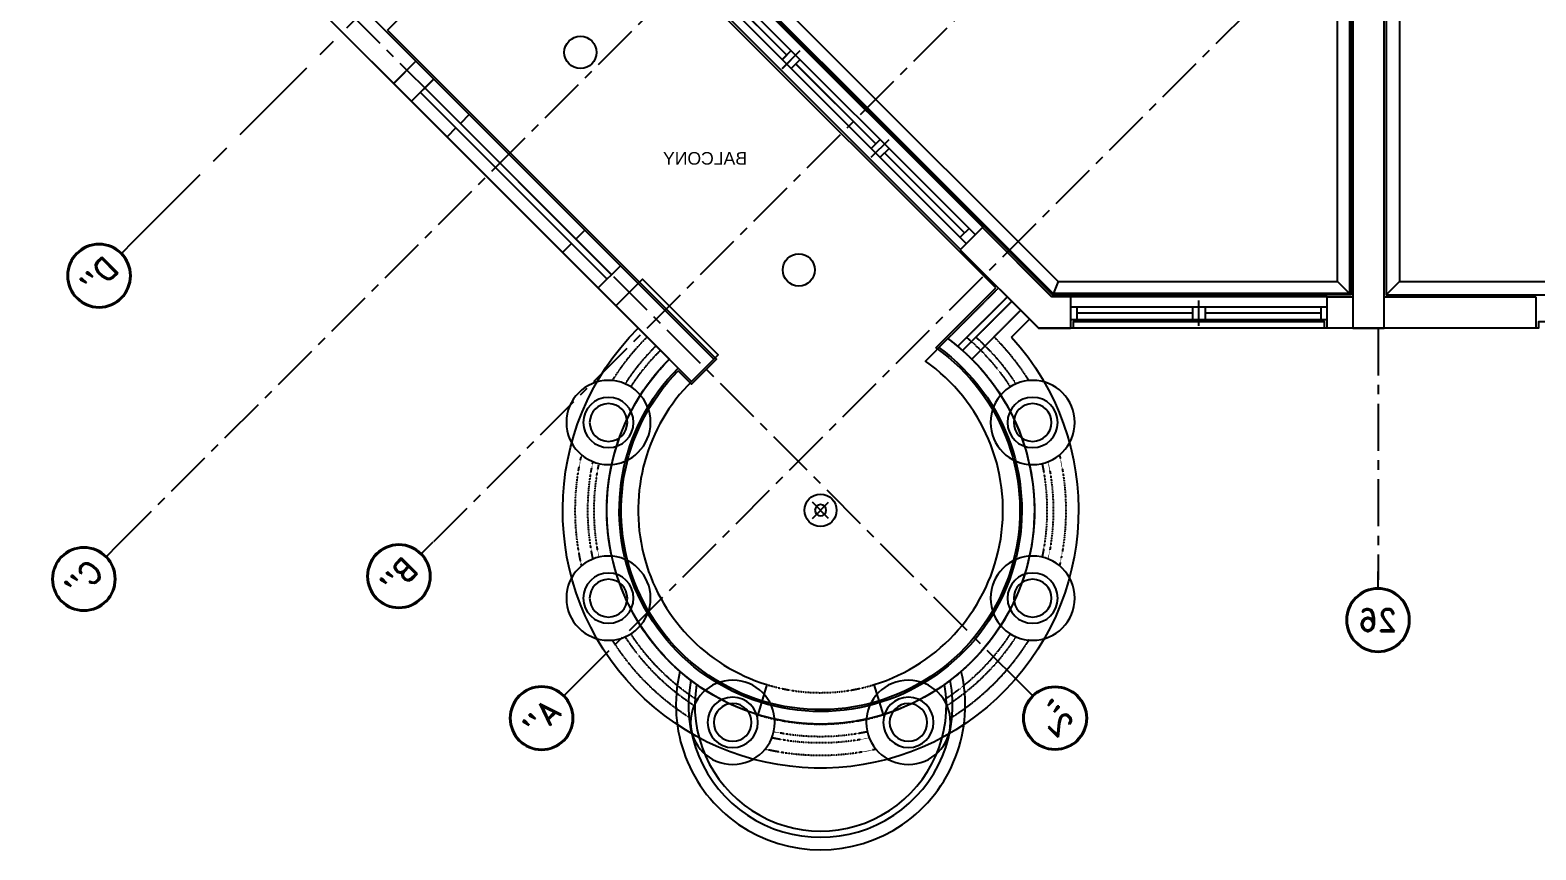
# Model space of a CAD drawing. Header units: millimetres. Extents: x 186805 to 449048, y 2167 to 51540.
# Drawn here: x 365461 to 377433, y 2234 to 8753 of the extents above; entities that cross this region are included whole.
import ezdxf
from ezdxf.enums import TextEntityAlignment as Align

# ---------------------------------------------------------------- set-up
doc = ezdxf.new("R2010")
doc.units = ezdxf.units.MM
for name, pattern in [('BC$0$XR-BAS2-BLOCK-B$1$CENTER', [2, 1.25, -0.25, 0.25, -0.25]), ('CENTER', [2, 1.25, -0.25, 0.25, -0.25]), ('HIDDEN2', [0.1875, 0.125, -0.0625])]:
    doc.linetypes.add(name, pattern=pattern)
doc.layers.get('0').update_dxf_attribs({"linetype": 'CONTINUOUS'})
for name, color, linetype, lineweight in [('0-60x60-C', 3, 'CONTINUOUS', 13), ('BC$0$A-FLOREDGE', 211, 'CONTINUOUS', 5), ('wall', 4, 'CONTINUOUS', 25)]:
    doc.layers.add(name, color=color, linetype=linetype, lineweight=lineweight)
for name, color, linetype in [('0-cornice-C', 3, 'CONTINUOUS'), ('0TG-grid', 9, 'CENTER'), ('0TG-text', 4, 'CONTINUOUS'), ('A-ABOV', 1, 'HIDDEN2'), ('A-ABOVE DOOR', 1, 'HIDDEN2'), ('A-BALC', 40, 'CONTINUOUS'), ('A-CONC-BLDG', 6, 'CONTINUOUS'), ('A-FLOREDGE', 211, 'CONTINUOUS'), ('A-FLORRAIL', 92, 'CONTINUOUS'), ('a-proj', 40, 'CONTINUOUS'), ('a-wall', 140, 'CONTINUOUS'), ('A-WIND', 4, 'CONTINUOUS'), ('ALAN', 6, 'CONTINUOUS'), ('BC$0$SHORE-AXE$0$A-SYMBOLS', 55, 'CONTINUOUS'), ('E-ARMATUR', 2, 'CONTINUOUS'), ('MEP', 16, 'CONTINUOUS'), ('SHADOW LINE', 151, 'CONTINUOUS'), ('TC-FLOORING', 41, 'CONTINUOUS')]:
    doc.layers.add(name, color=color, linetype=linetype)
doc.styles.add('BC$0$SHORE-AXE$0$ROMAND', font='ROMAND')
doc.styles.add('BW.B$0$SAS', font='sanss___.ttf')

# ---------------------------------------------------------------- blocks, each defined once
blk = doc.blocks.new('A$C7C4A1575')
at = {"layer": 'A-ABOV', "color": 8}
for radius in [1700, 1450]:
    blk.add_arc((77277, 46598), radius, 72.8954, 107.1046, dxfattribs=at)
at = {"layer": 'A-ABOVE DOOR', "color": 8, "linetype": 'Continuous'}
for p, q in [((73250, 45150), (75290, 45150)), ((73250, 44900), (75290, 44900)), ((76161, 44526), (79018, 41669)), ((78841, 41493), (75985, 44349))]:
    blk.add_line(p, q, dxfattribs=at)
at = {"layer": 'A-BALC', "color": 8}
for radius, start, end in [(1150, 346.4543, 193.5457), (1050, 349.1091, 190.8909), (1000, 350.484, 189.516)]:
    blk.add_arc((77277, 48148), radius, start, end, dxfattribs=at)
at = {"layer": 'A-CONC-BLDG', "color": 8, "ltscale": 0.5}
for points in [[(76777, 48223), (76851, 47984, 0.623799), (76444, 45411), (76265, 45232, -0.614915)], [(78479, 45396), (78904, 44972), (78692, 44759), (78091, 45361), (78303, 45573, 0.56517), (77704, 47984), (77777, 48223, -0.56517)]]:
    blk.add_lwpolyline(points, format="xyb", close=True, dxfattribs=at)
at = {"layer": 'A-CONC-BLDG', "color": 8}
for points in [[(72795, 41750), (73045, 41750), (73045, 45150), (72795, 45150)], [(81379, 42497), (81202, 42320), (80495, 43027), (80671, 43204)]]:
    blk.add_lwpolyline(points, close=True, dxfattribs=at)
at = {"layer": 'A-FLORRAIL', "color": 8}
for p, q in [((79045, 44830), (78868, 44653)), ((79328, 44547), (79257, 44477)), ((79222, 44441), (79151, 44371))]:
    blk.add_line(p, q, dxfattribs=at)
for points in [[(76149, 45328), (75757, 44936)], [(76185, 45293), (75792, 44901)], [(80671, 43204), (78904, 44972)], [(80495, 43027), (78727, 44795)], [(80424, 43239), (78939, 44724)], [(80459, 43275), (78974, 44759)], [(80177, 43557), (80247, 43628)], [(80070, 43451), (80141, 43522)], [(80353, 43168), (80530, 43345)]]:
    blk.add_lwpolyline(points, dxfattribs=at)
at = {"layer": 'a-wall', "color": 8}
for p, q in [((71590, 45150), (73250, 45150)), ((73250, 45150), (73250, 44900)), ((75543, 45150), (75290, 45150)), ((75290, 44900), (75290, 45150)), ((76167, 44526), (75543, 45150)), ((72795, 44900), (71590, 44900)), ((73250, 44900), (73045, 44900)), ((75290, 44900), (75440, 44900)), ((75440, 44900), (75990, 44349)), ((76167, 44526), (75990, 44349))]:
    blk.add_line(p, q, dxfattribs=at)
at = {"layer": 'A-WIND', "color": 8}
for p, q in [((75290, 45080), (73250, 45080)), ((73300, 44980), (73300, 45080)), ((73300, 45030), (74220, 45030)), ((74220, 44980), (74220, 45080)), ((74270, 45130), (74270, 44930)), ((74320, 44980), (74320, 45080)), ((74320, 45030), (75240, 45030)), ((75240, 44980), (75240, 45080)), ((75290, 44980), (73250, 44980)), ((76097, 44356), (76167, 44427)), ((76121, 44473), (78985, 41609)), ((76051, 44402), (78914, 41539)), ((76768, 43755), (76132, 44392)), ((76874, 43791), (76733, 43649)), ((76733, 43720), (76804, 43791)), ((76804, 43649), (76874, 43720)), ((77475, 43048), (76839, 43685)), ((77440, 43013), (77511, 43084)), ((77581, 43084), (77440, 42942)), ((77511, 42942), (77581, 43013)), ((78182, 42341), (77546, 42978))]:
    blk.add_line(p, q, dxfattribs=at)
at = {"layer": 'ALAN', "color": 8}
blk.add_lwpolyline([(60643, 30034), (61969, 31360), (62004, 31324), (63418, 32739), (63383, 32774), (64695, 34086), (64695, 45150), (65870, 45150), (65870, 45100), (67870, 45100), (67870, 45150), (69570, 45150), (69570, 45100), (71570, 45100), (71570, 45150), (73270, 45150), (73270, 45100), (75270, 45100), (75270, 45150), (75543, 45150), (75686, 45007), (76075, 45396, -2.414214), (78479, 45396), (83783, 40093)], format="xyb", dxfattribs=at)
blk = doc.blocks.new('A$C32DD6ECA')
at = {"layer": '0-60x60-C', "color": 16, "xscale": 0.04183124983683228, "yscale": 0.04183124983683228, "zscale": 0.04183124983683228, "rotation": 180}
blk.add_blockref('A$C7C4A1575', (4397.08, 2202.64), dxfattribs=at)
blk = doc.blocks.new('TW CENTRE')
at = {"layer": 'A-FLOREDGE'}
for p, q in [((-64, 64), (64, -64)), ((64, 64), (-64, -64))]:
    blk.add_line(p, q, dxfattribs=at)
blk.add_circle((0, 0), 45, dxfattribs=at)
blk = doc.blocks.new('AP4')
at = {"layer": 'A-WIND'}
for p, q in [((-4015, -80), (35, -80)), ((-3950, -80), (-3950, -180)), ((-3050, -80), (-3050, -180)), ((-3000, -230), (-3000, -30)), ((-2950, -80), (-2950, -180)), ((-2050, -80), (-2050, -180)), ((-2000, -230), (-2000, -30)), ((-1950, -80), (-1950, -180)), ((-1050, -80), (-1050, -180)), ((-1000, -230), (-1000, -30)), ((-950, -80), (-950, -180)), ((-50, -80), (-50, -180)), ((-4015, -180), (35, -180)), ((-3050, -130), (-3950, -130)), ((-2050, -130), (-2950, -130)), ((-1050, -130), (-1950, -130)), ((-50, -130), (-950, -130))]:
    blk.add_line(p, q, dxfattribs=at)
blk = doc.blocks.new('W1')
at = {"layer": 'A-WIND'}
for p, q in [((-2020, 180), (20, 180)), ((-1970, 80), (-1970, 180)), ((-1050, 130), (-1970, 130)), ((-1050, 80), (-1050, 180)), ((-1000, 230), (-1000, 30)), ((-950, 80), (-950, 180)), ((-30, 130), (-950, 130)), ((-30, 80), (-30, 180)), ((-2020, 80), (20, 80))]:
    blk.add_line(p, q, dxfattribs=at)
blk = doc.blocks.new('BC$0$SHORE-AXE$0$A-SYM18')
at = {"color": 0, "linetype": 'ByBlock'}
blk.add_line((0, 266), (0, 0), dxfattribs=at)
for radius in [508, 500, 492]:
    blk.add_circle((0, 774), radius, dxfattribs=at)
at = {"color": 0, "linetype": 'ByBlock', "style": 'BC$0$SHORE-AXE$0$ROMAND'}
blk.add_attdef('AXE_NUMBER', text='', height=360, dxfattribs=at).set_placement((0, 774), align=Align.MIDDLE)
blk = doc.blocks.new('f44')
at = {"layer": 'E-ARMATUR', "color": 16}
blk.add_circle((0, 0), 128, dxfattribs=at)
blk = doc.blocks.new('A$C35C014DB')
at = {"color": 9}
for points in [[(6233.6, 8512.9), (7749.1, 8512.9), (8983.6, 7278.4), (8983.6, 3762.9), (11357, 3762.9), (15053.5, 7459.4), (14222.6, 8290.2), (14434.7, 8502.3), (13326.5, 9610.6), (13114.4, 9398.4), (12772.5, 9740.3), (12984.6, 9952.4), (12157.3, 10779.8), (11945.2, 10567.6), (11605.8, 10907), (11817.9, 11119.2), (9594.6, 13342.5), (9382.5, 13130.4), (8907.8, 13605), (8907.8, 15662.9)], [(8424.5, 7582.9), (8703.6, 7303.9), (8703.6, 3762.9), (4883.6, 3762.9), (4883.6, 8332.9), (6053.6, 8332.9), (6053.6, 7582.9), (6233.6, 7582.9), (6233.6, 7582.9)]]:
    blk.add_lwpolyline(points, dxfattribs=at)
at = {"layer": '0-cornice-C', "color": 1}
for p, q in [((8597.6, 3868.9), (8703.6, 3762.9)), ((9089.6, 3868.9), (8983.6, 3762.9)), ((11310.9, 3868.9), (11354.8, 3762.9))]:
    blk.add_line(p, q, dxfattribs=at)
for points in [[(7899, 8512.9), (10874.5, 11488.5), (14903.5, 7459.4), (11310.9, 3868.9), (9089.6, 3868.9), (9089.6, 7322.3)], [(8597.6, 7260), (8597.6, 3868.9), (4989.6, 3868.9), (4989.6, 7476.9), (8380.6, 7476.9)]]:
    blk.add_lwpolyline(points, close=True, dxfattribs=at)
at = {"layer": '0TG-grid', "linetype": 'BC$0$XR-BAS2-BLOCK-B$1$CENTER', "ltscale": 600}
blk.add_line((18663.2, 4189), (9081.9, 13770.3), dxfattribs=at)
at = {"layer": '0TG-grid', "linetype": 'BC$0$XR-BAS2-BLOCK-B$1$CENTER', "ltscale": 300}
for p, q in [((16276.8, 1802.5), (5599.4, 12479.8)), ((18784.4, 1777.5), (8107.1, 12454.8)), ((15145.4, 671.1), (4468.1, 11348.5)), ((11609.8, 671.1), (22039.7, 11101)), ((8768.6, 3497.9), (8768.6, 1497.9))]:
    blk.add_line(p, q, dxfattribs=at)
at = {"layer": 'A-ABOV'}
for p, q in [((11965.3, 3426.9), (11680.6, 3711.7)), ((12038.5, 3424.4), (11715.9, 3747.1)), ((12188.6, 3415.8), (11786.6, 3817.8)), ((11822, 3428.9), (11609.8, 3641))]:
    blk.add_line(p, q, dxfattribs=at)
for points in [[(11546.3, 1018.1, 0.1143732), (12168.9, 395.4)], [(12760.5, 150.4, 0.1143732), (13641.1, 150.4)]]:
    blk.add_lwpolyline(points, format="xyb", dxfattribs=at)
for radius, start, end in [(1950, 135, 148.0495), (1850, 131.90142, 147.06873), (1800, 130.21981, 146.92443), (1700, 126.54348, 147.37674), (1850, 32.93127, 45), (1950, 31.9505, 45), (1700, 32.62326, 45), (1800, 33.07557, 45), (1950, 166.9505, 193.0495), (1850, 167.93127, 192.06873), (1800, 168.07557, 191.92443), (1700, 167.62326, 192.37674), (1700, 347.62326, 12.37674), (1800, 348.07557, 11.92443), (1850, 347.93127, 12.06873), (1950, 346.9505, 13.0495), (1700, 212.62326, 237.37674), (1700, 302.62326, 327.37674), (1950, 211.9505, 238.0495), (1850, 212.93127, 237.06873), (1800, 213.07557, 236.92443), (1800, 303.07557, 326.92443), (1850, 302.93127, 327.06873), (1950, 301.9505, 328.0495), (1700, 257.62326, 282.37674), (1850, 257.93127, 282.06873), (1800, 258.07557, 281.92443), (1950, 256.9505, 283.0495)]:
    blk.add_arc((13200.8, 2050), radius, start, end, dxfattribs=at)
at = {"layer": 'A-ABOVE DOOR', "linetype": 'Continuous'}
for p, q in [((14764.8, 7155.3), (11908.1, 4298.6)), ((12084.8, 4121.8), (14941.6, 6978.5)), ((9173.6, 3747.9), (11213.6, 3747.9)), ((9173.6, 3497.9), (11213.6, 3497.9))]:
    blk.add_line(p, q, dxfattribs=at)
at = {"layer": 'A-CONC-BLDG'}
for points in [[(8718.6, 6897.9), (8968.6, 6897.9), (8968.6, 3497.9), (8718.6, 3497.9)], [(17302.1, 6151.2), (17125.3, 6328), (16418.2, 5620.9), (16594.9, 5444.1)], [(14827.2, 3676.3), (14650.4, 3853.1), (14049.4, 3252.1), (14226.1, 3075.3)]]:
    blk.add_lwpolyline(points, close=True, dxfattribs=at)
for centre in [(11514.8, 2748.4), (14886.9, 2748.4), (11514.8, 1351.6), (14886.9, 1351.6), (12502.4, 363.9), (13899.2, 363.9)]:
    blk.add_circle(centre, 150, dxfattribs=at)
at = {"layer": 'A-FLORRAIL'}
for p, q in [((15145.4, 4206.7), (15074.7, 4277.4)), ((15251.4, 4100.6), (15180.7, 4171.3)), ((14968.6, 3817.8), (14791.8, 3994.5))]:
    blk.add_line(p, q, dxfattribs=at)
for points in [[(16418.2, 5620.9), (14650.4, 3853.1)], [(16594.9, 5444.1), (14827.2, 3676.3)], [(16347.5, 5408.8), (14862.5, 3923.8)], [(16276.8, 5479.5), (16453.5, 5302.7)], [(16382.8, 5373.4), (14897.9, 3888.5)], [(15993.9, 5196.6), (16064.6, 5125.9)], [(16100, 5090.6), (16170.7, 5019.8)]]:
    blk.add_lwpolyline(points, dxfattribs=at)
at = {"layer": 'a-proj'}
blk.add_line((11682.3, 3427.1), (11539.1, 3570.3), dxfattribs=at)
for centre, radius in [((11514.8, 2748.4), 335), ((14886.9, 2748.4), 335), ((11514.8, 2748.4), 200), ((14886.9, 2748.4), 200), ((11514.8, 1351.6), 335), ((14886.9, 1351.6), 335), ((11514.8, 1351.6), 200), ((14886.9, 1351.6), 200), ((12502.4, 363.9), 335), ((13899.2, 363.9), 335), ((12502.4, 363.9), 200), ((13899.2, 363.9), 200)]:
    blk.add_circle(centre, radius, dxfattribs=at)
for radius, start in [(2050, 137.79603), (1600, 126.0107)]:
    blk.add_arc((13200.8, 2050), radius, start, 45, dxfattribs=at)
at = {"layer": 'BC$0$A-FLOREDGE'}
for p, q in [((16418.2, 5620.9), (16276.8, 5479.5)), ((16276.8, 5479.5), (16453.5, 5302.7))]:
    blk.add_line(p, q, dxfattribs=at)
at = {"layer": 'SHADOW LINE'}
blk.add_lwpolyline([(6245.6, 8524.9), (7754, 8524.9), (8995.6, 7283.4), (8995.6, 3774.9), (11352.1, 3774.9), (15036.5, 7459.4), (14205.6, 8290.2), (14417.8, 8502.3), (13326.5, 9593.6), (13114.4, 9381.5), (12755.5, 9740.3), (12967.7, 9952.4), (12157.3, 10762.8), (11945.2, 10550.7), (11588.8, 10907), (11801, 11119.2), (9594.6, 13325.5), (9382.5, 13113.4), (8895.8, 13600), (8895.8, 15662.9)], dxfattribs=at)
at = {"layer": 'TC-FLOORING', "color": 254, "ltscale": 0.24}
for p in [(11807.8, 3817.8), (16644.4, 5868.4)]:
    blk.add_line(p, (15251.4, 7261.4), dxfattribs=at)
for points in [[(16644.4, 5868.4), (14028.2, 3252.1), (14226.1, 3054.1), (14332.2, 3160.1)], [(12283.2, 3342.4), (11807.8, 3817.8)]]:
    blk.add_lwpolyline(points, dxfattribs=at)
blk.add_arc((13200.8, 2050), 1585, 125.37538, 44.45776, dxfattribs=at)
at = {"layer": 'wall'}
for p, q in [((11363.3, 3747.9), (11913.9, 4298.6)), ((12090.7, 4121.8), (11913.9, 4298.6)), ((12090.7, 4121.8), (11466.8, 3497.9)), ((8718.6, 3747.9), (7513.6, 3747.9)), ((7513.6, 3747.9), (7513.6, 3497.9)), ((9173.6, 3747.9), (8968.6, 3747.9)), ((9173.6, 3497.9), (9173.6, 3747.9)), ((11213.6, 3747.9), (11363.3, 3747.9)), ((11213.6, 3747.9), (11213.6, 3497.9)), ((7513.6, 3497.9), (9173.6, 3497.9)), ((11466.8, 3497.9), (11213.6, 3497.9))]:
    blk.add_line(p, q, dxfattribs=at)
at = {"layer": 'A-FLOREDGE', "rotation": 180}
blk.add_blockref('TW CENTRE', (13200.8, 2050), dxfattribs=at)
at = {"layer": 'A-WIND'}
for name, p, rotation in [('AP4', (14756.5, 7141.2), 45.0000000000737), ('W1', (9193.6, 3747.9), 180)]:
    blk.add_blockref(name, p, dxfattribs=dict(at, rotation=rotation))
at = {"layer": 'BC$0$SHORE-AXE$0$A-SYMBOLS'}
ref = blk.add_blockref('BC$0$SHORE-AXE$0$A-SYM18', (18663.2, 4189), dxfattribs=dict(at, xscale=0.5000000000039431, yscale=0.5000000000039431, zscale=0.5000000000039431, rotation=224.9999999999999))
ref.add_attrib('AXE_NUMBER', 'D"', dxfattribs={"layer": '0', "color": 3, "linetype": 'ByBlock', "height": 180, "rotation": 315, "style": 'BC$0$SHORE-AXE$0$ROMAND'}).set_placement((18936.7, 3915.5), align=Align.MIDDLE)
ref = blk.add_blockref('BC$0$SHORE-AXE$0$A-SYM18', (16279.5, 1799.7), dxfattribs=dict(at, xscale=0.5000000000039431, yscale=0.5000000000039431, zscale=0.5000000000039431, rotation=224.9999999999999))
ref.add_attrib('AXE_NUMBER', 'B"', dxfattribs={"layer": '0', "color": 3, "linetype": 'ByBlock', "height": 180, "rotation": 315, "style": 'BC$0$SHORE-AXE$0$ROMAND'}).set_placement((16553, 1526.2), align=Align.MIDDLE)
ref = blk.add_blockref('BC$0$SHORE-AXE$0$A-SYM18', (18784.4, 1777.5), dxfattribs=dict(at, xscale=0.5000000000039431, yscale=0.5000000000039431, zscale=0.5000000000039431, rotation=224.9999999999999))
ref.add_attrib('AXE_NUMBER', 'C"', dxfattribs={"layer": '0', "color": 3, "linetype": 'ByBlock', "height": 180, "rotation": 315, "style": 'BC$0$SHORE-AXE$0$ROMAND'}).set_placement((19057.9, 1504), align=Align.MIDDLE)
ref = blk.add_blockref('BC$0$SHORE-AXE$0$A-SYM18', (8768.6, 1564.4), dxfattribs=dict(at, xscale=0.5, yscale=0.5, zscale=0.5, rotation=180))
ref.add_attrib('AXE_NUMBER', '26', dxfattribs={"layer": '0', "color": 3, "linetype": 'ByBlock', "height": 180, "style": 'BC$0$SHORE-AXE$0$ROMAND'}).set_placement((8768.6, 1177.6), align=Align.MIDDLE)
ref = blk.add_blockref('BC$0$SHORE-AXE$0$A-SYM18', (11609.8, 671.1), dxfattribs=dict(at, xscale=-0.5000000000039431, yscale=0.5, zscale=0.5, rotation=134.9999999999999))
ref.add_attrib('AXE_NUMBER', '2"', dxfattribs={"layer": '0', "color": 3, "linetype": 'ByBlock', "height": 180, "rotation": 45, "style": 'BC$0$SHORE-AXE$0$ROMAND'}).set_placement((11336.4, 397.7), align=Align.MIDDLE)
ref = blk.add_blockref('BC$0$SHORE-AXE$0$A-SYM18', (15145.4, 671.1), dxfattribs=dict(at, xscale=0.5000000000039431, yscale=0.5000000000039431, zscale=0.5000000000039431, rotation=224.9999999999999))
ref.add_attrib('AXE_NUMBER', 'A"', dxfattribs={"layer": '0', "color": 3, "linetype": 'ByBlock', "height": 180, "rotation": 315, "style": 'BC$0$SHORE-AXE$0$ROMAND'}).set_placement((15418.9, 397.7), align=Align.MIDDLE)
at = {"layer": 'MEP', "xscale": -1, "rotation": 180}
for p in [(15110, 5691.4), (13374, 3961.4), (13200.8, 2050)]:
    blk.add_blockref('f44', p, dxfattribs=at)
at = {"layer": '0TG-text', "style": 'BW.B$0$SAS'}
blk.add_text('BALCONY', height=100, dxfattribs=at).set_placement((13785.7, 4798.6))

msp = doc.modelspace()

# ---------------------------------------------------------------- block references
at = {"linetype": 'ByBlock', "xscale": -1}
msp.add_blockref('A$C35C014DB', (384946.5, 2884.3), dxfattribs=at)
at = {"layer": '0-60x60-C', "color": 16, "xscale": 23.90557308239969, "yscale": 23.90557308239969, "zscale": 23.90557308239969}
msp.add_blockref('A$C32DD6ECA', (343908.2, -1123), dxfattribs=at)

doc.saveas('drawing.dxf')
